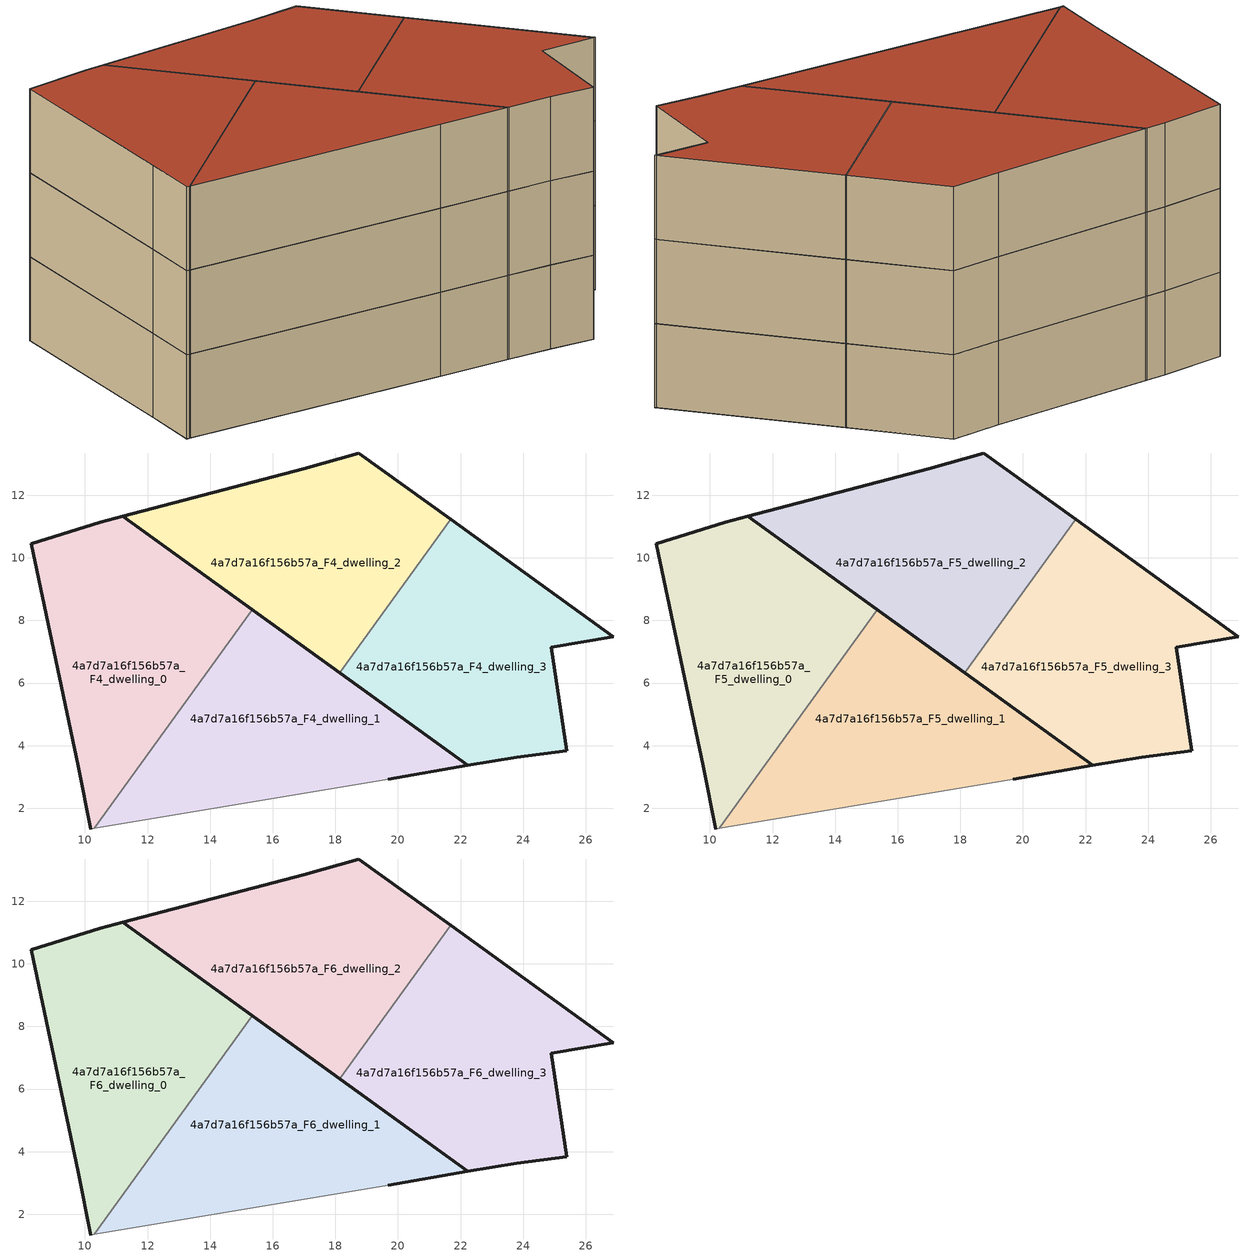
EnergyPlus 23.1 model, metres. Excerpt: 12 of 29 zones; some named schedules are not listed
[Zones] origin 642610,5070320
4a7d7a16f156b57a_F4_dwelling_0
 floor to 4a7d7a16f156b57a_F3_dwelling_0 (EU_floor_Construction): 10.3,1.36 15.34,8.34 11.21,11.33 10.48,11.14 8.28,10.44 9.78,3.34 10.18,1.34 z12
 wall outside (EU_wall_Construction): 10.18,1.34 9.78,3.34 8.28,10.44 10.48,11.14 11.21,11.33 15.34,8.34 z12:15
 wall adiabatic (EU_wall_Construction): 10.3,1.36 10.18,1.34 z12:15
 wall to 4a7d7a16f156b57a_F4_dwelling_1 (EU_wall_Construction): 15.34,8.34 10.3,1.36 z12:15
4a7d7a16f156b57a_F4_dwelling_1
 floor to 4a7d7a16f156b57a_F3_dwelling_1 (EU_floor_Construction): 22.24,3.37 15.34,8.34 10.3,1.36 19.69,2.93 z12
 wall outside (EU_wall_Construction): 15.34,8.34 22.24,3.37 19.69,2.93 z12:15
 wall adiabatic (EU_wall_Construction): 19.69,2.93 10.3,1.36 z12:15
4a7d7a16f156b57a_F4_dwelling_2
 floor to 4a7d7a16f156b57a_F3_dwelling_2 (EU_floor_Construction): 18.14,6.33 21.68,11.23 18.75,13.35 16.99,12.84 11.21,11.33 z12
 wall outside (EU_wall_Construction): 18.14,6.33 11.21,11.33 16.99,12.84 18.75,13.35 21.68,11.23 z12:15
 wall to 4a7d7a16f156b57a_F4_dwelling_3 (EU_wall_Construction): 21.68,11.23 18.14,6.33 z12:15
4a7d7a16f156b57a_F4_dwelling_3
 floor to 4a7d7a16f156b57a_F3_dwelling_3 (EU_floor_Construction): 25.39,3.83 24.89,7.14 26.88,7.48 21.68,11.23 18.14,6.33 22.24,3.37 23.79,3.63 z12
 wall outside (EU_wall_Construction): 21.68,11.23 26.88,7.48 24.89,7.14 25.39,3.83 23.79,3.63 22.24,3.37 18.14,6.33 z12:15
4a7d7a16f156b57a_F5_dwelling_0
 floor to 4a7d7a16f156b57a_F4_dwelling_0 (EU_floor_Construction): 10.3,1.36 15.34,8.34 11.21,11.33 10.48,11.14 8.28,10.44 9.78,3.34 10.18,1.34 z15
 wall outside (EU_wall_Construction): 10.18,1.34 9.78,3.34 8.28,10.44 10.48,11.14 11.21,11.33 15.34,8.34 z15:18
 wall adiabatic (EU_wall_Construction): 10.3,1.36 10.18,1.34 z15:18
 wall to 4a7d7a16f156b57a_F5_dwelling_1 (EU_wall_Construction): 15.34,8.34 10.3,1.36 z15:18
4a7d7a16f156b57a_F5_dwelling_1
 floor to 4a7d7a16f156b57a_F4_dwelling_1 (EU_floor_Construction): 22.24,3.37 15.34,8.34 10.3,1.36 19.69,2.93 z15
 wall outside (EU_wall_Construction): 15.34,8.34 22.24,3.37 19.69,2.93 z15:18
 wall adiabatic (EU_wall_Construction): 19.69,2.93 10.3,1.36 z15:18
4a7d7a16f156b57a_F5_dwelling_2
 floor to 4a7d7a16f156b57a_F4_dwelling_2 (EU_floor_Construction): 18.14,6.33 21.68,11.23 18.75,13.35 16.99,12.84 11.21,11.33 z15
 wall outside (EU_wall_Construction): 18.14,6.33 11.21,11.33 16.99,12.84 18.75,13.35 21.68,11.23 z15:18
 wall to 4a7d7a16f156b57a_F5_dwelling_3 (EU_wall_Construction): 21.68,11.23 18.14,6.33 z15:18
4a7d7a16f156b57a_F5_dwelling_3
 floor to 4a7d7a16f156b57a_F4_dwelling_3 (EU_floor_Construction): 25.39,3.83 24.89,7.14 26.88,7.48 21.68,11.23 18.14,6.33 22.24,3.37 23.79,3.63 z15
 wall outside (EU_wall_Construction): 21.68,11.23 26.88,7.48 24.89,7.14 25.39,3.83 23.79,3.63 22.24,3.37 18.14,6.33 z15:18
4a7d7a16f156b57a_F6_dwelling_0
 floor to 4a7d7a16f156b57a_F5_dwelling_0 (EU_floor_Construction): 10.3,1.36 15.34,8.34 11.21,11.33 10.48,11.14 8.28,10.44 9.78,3.34 10.18,1.34 z18
 wall outside (EU_wall_Construction): 10.18,1.34 9.78,3.34 8.28,10.44 10.48,11.14 11.21,11.33 15.34,8.34 z18:21
 wall adiabatic (EU_wall_Construction): 10.3,1.36 10.18,1.34 z18:21
 wall to 4a7d7a16f156b57a_F6_dwelling_1 (EU_wall_Construction): 15.34,8.34 10.3,1.36 z18:21
 roof outside (EU_roof_Construction): 15.34,8.34 10.3,1.36 10.18,1.34 9.78,3.34 8.28,10.44 10.48,11.14 11.21,11.33 z21
4a7d7a16f156b57a_F6_dwelling_1
 floor to 4a7d7a16f156b57a_F5_dwelling_1 (EU_floor_Construction): 22.24,3.37 15.34,8.34 10.3,1.36 19.69,2.93 z18
 wall outside (EU_wall_Construction): 15.34,8.34 22.24,3.37 19.69,2.93 z18:21
 wall adiabatic (EU_wall_Construction): 19.69,2.93 10.3,1.36 z18:21
 roof outside (EU_roof_Construction): 22.24,3.37 19.69,2.93 10.3,1.36 15.34,8.34 z21
4a7d7a16f156b57a_F6_dwelling_2
 floor to 4a7d7a16f156b57a_F5_dwelling_2 (EU_floor_Construction): 18.14,6.33 21.68,11.23 18.75,13.35 16.99,12.84 11.21,11.33 z18
 wall outside (EU_wall_Construction): 18.14,6.33 11.21,11.33 16.99,12.84 18.75,13.35 21.68,11.23 z18:21
 wall to 4a7d7a16f156b57a_F6_dwelling_3 (EU_wall_Construction): 21.68,11.23 18.14,6.33 z18:21
 roof outside (EU_roof_Construction): 21.68,11.23 18.14,6.33 11.21,11.33 16.99,12.84 18.75,13.35 z21
4a7d7a16f156b57a_F6_dwelling_3
 floor to 4a7d7a16f156b57a_F5_dwelling_3 (EU_floor_Construction): 25.39,3.83 24.89,7.14 26.88,7.48 21.68,11.23 18.14,6.33 22.24,3.37 23.79,3.63 z18
 wall outside (EU_wall_Construction): 21.68,11.23 26.88,7.48 24.89,7.14 25.39,3.83 23.79,3.63 22.24,3.37 18.14,6.33 z18:21
 roof outside (EU_roof_Construction): 26.88,7.48 24.89,7.14 25.39,3.83 23.79,3.63 22.24,3.37 18.14,6.33 21.68,11.23 z21
[Building]
EU S2 Campaign: North Axis=0; Terrain=City; Solar Distribution=FullExterior
[Site:Location]
Lyon-Bron: Latitude=45.75; Longitude=5; Time Zone=1; Elevation=198
[SizingPeriod:WeatherFileDays]
AnnualSizingPeriod: Begin Month=1; Begin Day of Month=1; End Month=12; End Day of Month=31; Day of Week for Start Day=Monday; Use Weather File Daylight Saving Period=No; Use Weather File Rain and Snow Indicators=No
[MATERIAL]
EU_InternalMass_Material: Roughness=MediumRough; Thickness=0.1; Conductivity=1; Density=1800; Specific Heat=900; Thermal Absorptance=0.9; Solar Absorptance=0.7; Visible Absorptance=0.7
[MATERIAL:NOMASS] Roughness=MediumRough; Thermal Absorptance=0.9; Solar Absorptance=0.7; Visible Absorptance=0.7
Name | Thermal Resistance
EU_wall_NoMass | 0.776494
EU_roof_NoMass | 0.486893
EU_floor_NoMass | 0.421597
[CONSTRUCTION]
EU_wall_Construction: EU_wall_NoMass
EU_roof_Construction: EU_roof_NoMass
EU_floor_Construction: EU_floor_NoMass
EU_InternalMass_Construction: EU_InternalMass_Material
[ZONE] Type=1; Multiplier=1; Ceiling Height=autocalculate; Floor Area=autocalculate; Part of Total Floor Area=Yes
Name | Volume
4a7d7a16f156b57a_F4_dwelling_0; 4a7d7a16f156b57a_F5_dwelling_0; 4a7d7a16f156b57a_F6_dwelling_0 | 110.041
4a7d7a16f156b57a_F4_dwelling_1; 4a7d7a16f156b57a_F5_dwelling_1; 4a7d7a16f156b57a_F6_dwelling_1 | 110.016
4a7d7a16f156b57a_F4_dwelling_2; 4a7d7a16f156b57a_F5_dwelling_2; 4a7d7a16f156b57a_F6_dwelling_2 | 110.002
4a7d7a16f156b57a_F4_dwelling_3; 4a7d7a16f156b57a_F5_dwelling_3; 4a7d7a16f156b57a_F6_dwelling_3 | 110.027
[INTERNALMASS] Construction=EU_InternalMass_Construction
Name | Zone or ZoneList | Surface Area
4a7d7a16f156b57a_F4_dwelling_0_EU_InternalMass | 4a7d7a16f156b57a_F4_dwelling_0 | 45.8482
4a7d7a16f156b57a_F4_dwelling_1_EU_InternalMass | 4a7d7a16f156b57a_F4_dwelling_1 | 45.8452
4a7d7a16f156b57a_F4_dwelling_2_EU_InternalMass | 4a7d7a16f156b57a_F4_dwelling_2 | 45.8415
4a7d7a16f156b57a_F4_dwelling_3_EU_InternalMass | 4a7d7a16f156b57a_F4_dwelling_3 | 45.8462
4a7d7a16f156b57a_F5_dwelling_0_EU_InternalMass | 4a7d7a16f156b57a_F5_dwelling_0 | 45.8482
4a7d7a16f156b57a_F5_dwelling_1_EU_InternalMass | 4a7d7a16f156b57a_F5_dwelling_1 | 45.8452
4a7d7a16f156b57a_F5_dwelling_2_EU_InternalMass | 4a7d7a16f156b57a_F5_dwelling_2 | 45.8415
4a7d7a16f156b57a_F5_dwelling_3_EU_InternalMass | 4a7d7a16f156b57a_F5_dwelling_3 | 45.8462
4a7d7a16f156b57a_F6_dwelling_0_EU_InternalMass | 4a7d7a16f156b57a_F6_dwelling_0 | 45.8482
4a7d7a16f156b57a_F6_dwelling_1_EU_InternalMass | 4a7d7a16f156b57a_F6_dwelling_1 | 45.8452
4a7d7a16f156b57a_F6_dwelling_2_EU_InternalMass | 4a7d7a16f156b57a_F6_dwelling_2 | 45.8415
4a7d7a16f156b57a_F6_dwelling_3_EU_InternalMass | 4a7d7a16f156b57a_F6_dwelling_3 | 45.8462
[OTHEREQUIPMENT] Fuel Type=Electricity; Design Level Calculation Method=Watts/Area; Power per Zone Floor Area=1; Fraction Latent=0; Fraction Radiant=0; Fraction Lost=0; Carbon Dioxide Generation Rate=0; EndUse Subcategory=EU_Step8_InternalGains
Name | Zone or ZoneList or Space or SpaceList | Schedule
EU_Step8_InternalGain_4a7d7a16f156b57a_F4_dwelling_0_f000 | 4a7d7a16f156b57a_F4_dwelling_0 | EU_Step8_GainSchedule_4a7d7a16f156b57a_F4_dwelling_0_f000
EU_Step8_InternalGain_4a7d7a16f156b57a_F4_dwelling_1_f000 | 4a7d7a16f156b57a_F4_dwelling_1 | EU_Step8_GainSchedule_4a7d7a16f156b57a_F4_dwelling_1_f000
EU_Step8_InternalGain_4a7d7a16f156b57a_F4_dwelling_2_f000 | 4a7d7a16f156b57a_F4_dwelling_2 | EU_Step8_GainSchedule_4a7d7a16f156b57a_F4_dwelling_2_f000
EU_Step8_InternalGain_4a7d7a16f156b57a_F4_dwelling_3_f000 | 4a7d7a16f156b57a_F4_dwelling_3 | EU_Step8_GainSchedule_4a7d7a16f156b57a_F4_dwelling_3_f000
EU_Step8_InternalGain_4a7d7a16f156b57a_F5_dwelling_0_f000 | 4a7d7a16f156b57a_F5_dwelling_0 | EU_Step8_GainSchedule_4a7d7a16f156b57a_F5_dwelling_0_f000
EU_Step8_InternalGain_4a7d7a16f156b57a_F5_dwelling_1_f000 | 4a7d7a16f156b57a_F5_dwelling_1 | EU_Step8_GainSchedule_4a7d7a16f156b57a_F5_dwelling_1_f000
EU_Step8_InternalGain_4a7d7a16f156b57a_F5_dwelling_2_f000 | 4a7d7a16f156b57a_F5_dwelling_2 | EU_Step8_GainSchedule_4a7d7a16f156b57a_F5_dwelling_2_f000
EU_Step8_InternalGain_4a7d7a16f156b57a_F5_dwelling_3_f000 | 4a7d7a16f156b57a_F5_dwelling_3 | EU_Step8_GainSchedule_4a7d7a16f156b57a_F5_dwelling_3_f000
EU_Step8_InternalGain_4a7d7a16f156b57a_F6_dwelling_0_f000 | 4a7d7a16f156b57a_F6_dwelling_0 | EU_Step8_GainSchedule_4a7d7a16f156b57a_F6_dwelling_0_f000
EU_Step8_InternalGain_4a7d7a16f156b57a_F6_dwelling_1_f000 | 4a7d7a16f156b57a_F6_dwelling_1 | EU_Step8_GainSchedule_4a7d7a16f156b57a_F6_dwelling_1_f000
EU_Step8_InternalGain_4a7d7a16f156b57a_F6_dwelling_2_f000 | 4a7d7a16f156b57a_F6_dwelling_2 | EU_Step8_GainSchedule_4a7d7a16f156b57a_F6_dwelling_2_f000
EU_Step8_InternalGain_4a7d7a16f156b57a_F6_dwelling_3_f000 | 4a7d7a16f156b57a_F6_dwelling_3 | EU_Step8_GainSchedule_4a7d7a16f156b57a_F6_dwelling_3_f000
[ZONEVENTILATION:DESIGNFLOWRATE] Schedule=EU_AlwaysOn; Design Flow Rate Calculation Method=AirChanges/Hour; Air Changes per Hour=0.693814; Ventilation Type=Natural; Fan Pressure Rise=0; Fan Total Efficiency=1; Constant Term Coefficient=1; Temperature Term Coefficient=0; Velocity Term Coefficient=0; Velocity Squared Term Coefficient=0; Minimum Indoor Temperature=-100; Maximum Indoor Temperature=100; Delta Temperature=-100; Minimum Outdoor Temperature=-100; Maximum Outdoor Temperature=100; Maximum Wind Speed=40
Name | Zone or ZoneList or Space or SpaceList
EU_ConstantAir_4a7d7a16f156b57a_F4_dwelling_0 | 4a7d7a16f156b57a_F4_dwelling_0
EU_ConstantAir_4a7d7a16f156b57a_F4_dwelling_1 | 4a7d7a16f156b57a_F4_dwelling_1
EU_ConstantAir_4a7d7a16f156b57a_F4_dwelling_2 | 4a7d7a16f156b57a_F4_dwelling_2
EU_ConstantAir_4a7d7a16f156b57a_F4_dwelling_3 | 4a7d7a16f156b57a_F4_dwelling_3
EU_ConstantAir_4a7d7a16f156b57a_F5_dwelling_0 | 4a7d7a16f156b57a_F5_dwelling_0
EU_ConstantAir_4a7d7a16f156b57a_F5_dwelling_1 | 4a7d7a16f156b57a_F5_dwelling_1
EU_ConstantAir_4a7d7a16f156b57a_F5_dwelling_2 | 4a7d7a16f156b57a_F5_dwelling_2
EU_ConstantAir_4a7d7a16f156b57a_F5_dwelling_3 | 4a7d7a16f156b57a_F5_dwelling_3
EU_ConstantAir_4a7d7a16f156b57a_F6_dwelling_0 | 4a7d7a16f156b57a_F6_dwelling_0
EU_ConstantAir_4a7d7a16f156b57a_F6_dwelling_1 | 4a7d7a16f156b57a_F6_dwelling_1
EU_ConstantAir_4a7d7a16f156b57a_F6_dwelling_2 | 4a7d7a16f156b57a_F6_dwelling_2
EU_ConstantAir_4a7d7a16f156b57a_F6_dwelling_3 | 4a7d7a16f156b57a_F6_dwelling_3
[HVACTEMPLATE:THERMOSTAT] Constant Heating Setpoint=20; Constant Cooling Setpoint=50
EU_HeatOnly_4a7d7a16f156b57a_F2_dwelling_2; EU_HeatOnly_4a7d7a16f156b57a_F2_dwelling_3; EU_HeatOnly_4a7d7a16f156b57a_F3_dwelling_0; EU_HeatOnly_4a7d7a16f156b57a_F3_dwelling_1; EU_HeatOnly_4a7d7a16f156b57a_F3_dwelling_2; EU_HeatOnly_4a7d7a16f156b57a_F3_dwelling_3; EU_HeatOnly_4a7d7a16f156b57a_F4_dwelling_0; EU_HeatOnly_4a7d7a16f156b57a_F4_dwelling_1; EU_HeatOnly_4a7d7a16f156b57a_F4_dwelling_2; EU_HeatOnly_4a7d7a16f156b57a_F4_dwelling_3; EU_HeatOnly_4a7d7a16f156b57a_F5_dwelling_0; EU_HeatOnly_4a7d7a16f156b57a_F5_dwelling_1; EU_HeatOnly_4a7d7a16f156b57a_F5_dwelling_2; EU_HeatOnly_4a7d7a16f156b57a_F5_dwelling_3; EU_HeatOnly_4a7d7a16f156b57a_F6_dwelling_0; EU_HeatOnly_4a7d7a16f156b57a_F6_dwelling_1; EU_HeatOnly_4a7d7a16f156b57a_F6_dwelling_2; EU_HeatOnly_4a7d7a16f156b57a_F6_dwelling_3
[HVACTEMPLATE:ZONE:IDEALLOADSAIRSYSTEM] System Availability Schedule=EU_AlwaysOn; Maximum Heating Supply Air Temperature=50; Minimum Cooling Supply Air Temperature=13; Maximum Heating Supply Air Humidity Ratio=0.0156; Minimum Cooling Supply Air Humidity Ratio=0.0077; Heating Limit=NoLimit; Cooling Limit=NoLimit; Heating Availability Schedule=EU_AlwaysOn; Cooling Availability Schedule=EU_CoolingOff; Dehumidification Control Type=ConstantSensibleHeatRatio; Cooling Sensible Heat Ratio=0.7; Dehumidification Setpoint=60; Humidification Control Type=None; Humidification Setpoint=30; Outdoor Air Method=None; Outdoor Air Flow Rate per Person=0.00944; Outdoor Air Flow Rate per Zone Floor Area=0; Outdoor Air Flow Rate per Zone=0; Demand Controlled Ventilation Type=None; Outdoor Air Economizer Type=NoEconomizer; Heat Recovery Type=None; Sensible Heat Recovery Effectiveness=0.7; Latent Heat Recovery Effectiveness=0.65
Name | Template Thermostat
4a7d7a16f156b57a_F4_dwelling_0 | EU_HeatOnly_4a7d7a16f156b57a_F4_dwelling_0
4a7d7a16f156b57a_F4_dwelling_1 | EU_HeatOnly_4a7d7a16f156b57a_F4_dwelling_1
4a7d7a16f156b57a_F4_dwelling_2 | EU_HeatOnly_4a7d7a16f156b57a_F4_dwelling_2
4a7d7a16f156b57a_F4_dwelling_3 | EU_HeatOnly_4a7d7a16f156b57a_F4_dwelling_3
4a7d7a16f156b57a_F5_dwelling_0 | EU_HeatOnly_4a7d7a16f156b57a_F5_dwelling_0
4a7d7a16f156b57a_F5_dwelling_1 | EU_HeatOnly_4a7d7a16f156b57a_F5_dwelling_1
4a7d7a16f156b57a_F5_dwelling_2 | EU_HeatOnly_4a7d7a16f156b57a_F5_dwelling_2
4a7d7a16f156b57a_F5_dwelling_3 | EU_HeatOnly_4a7d7a16f156b57a_F5_dwelling_3
4a7d7a16f156b57a_F6_dwelling_0 | EU_HeatOnly_4a7d7a16f156b57a_F6_dwelling_0
4a7d7a16f156b57a_F6_dwelling_1 | EU_HeatOnly_4a7d7a16f156b57a_F6_dwelling_1
4a7d7a16f156b57a_F6_dwelling_2 | EU_HeatOnly_4a7d7a16f156b57a_F6_dwelling_2
4a7d7a16f156b57a_F6_dwelling_3 | EU_HeatOnly_4a7d7a16f156b57a_F6_dwelling_3
[SIZING:ZONE] Zone Cooling Design Supply Air Temperature Input Method=SupplyAirTemperature; Zone Cooling Design Supply Air Temperature=13; Zone Heating Design Supply Air Temperature Input Method=SupplyAirTemperature; Zone Heating Design Supply Air Temperature=50; Zone Cooling Design Supply Air Humidity Ratio=0.008; Zone Heating Design Supply Air Humidity Ratio=0.008; Cooling Design Air Flow Method=DesignDay; Cooling Design Air Flow Rate=0; Cooling Minimum Air Flow per Zone Floor Area=0.000762; Cooling Minimum Air Flow=0; Cooling Minimum Air Flow Fraction=0.2; Heating Design Air Flow Method=DesignDay; Heating Design Air Flow Rate=0; Heating Maximum Air Flow per Zone Floor Area=0.002032; Heating Maximum Air Flow=0.141576; Heating Maximum Air Flow Fraction=0.3; Account for Dedicated Outdoor Air System=No; Dedicated Outdoor Air System Control Strategy=NeutralSupplyAir; Dedicated Outdoor Air Low Setpoint Temperature for Design=autosize; Dedicated Outdoor Air High Setpoint Temperature for Design=autosize; Zone Load Sizing Method=Sensible Load Only No Latent Load; Zone Latent Cooling Design Supply Air Humidity Ratio Input Method=HumidityRatioDifference; Zone Cooling Design Supply Air Humidity Ratio Difference=0.005; Zone Latent Heating Design Supply Air Humidity Ratio Input Method=HumidityRatioDifference; Zone Humidification Design Supply Air Humidity Ratio Difference=0.005
4a7d7a16f156b57a_F4_dwelling_0; 4a7d7a16f156b57a_F4_dwelling_1; 4a7d7a16f156b57a_F4_dwelling_2; 4a7d7a16f156b57a_F4_dwelling_3; 4a7d7a16f156b57a_F5_dwelling_0; 4a7d7a16f156b57a_F5_dwelling_1; 4a7d7a16f156b57a_F5_dwelling_2; 4a7d7a16f156b57a_F5_dwelling_3; 4a7d7a16f156b57a_F6_dwelling_0; 4a7d7a16f156b57a_F6_dwelling_1; 4a7d7a16f156b57a_F6_dwelling_2; 4a7d7a16f156b57a_F6_dwelling_3
[SCHEDULE:FILE] Column Number=1; Rows to Skip at Top=0; Number of Hours of Data=8760; Column Separator=Comma; Interpolate to Timestep=No; Minutes per Item=60; Adjust Schedule for Daylight Savings=Yes
Name | File
EU_Step8_GainSchedule_4a7d7a16f156b57a_F4_dwelling_0_f000 | ../../schedules/4a7d7a16f156b57a/4a7d7a16f156b57a_F4_dwelling_0_f000_gain.csv
EU_Step8_GainSchedule_4a7d7a16f156b57a_F4_dwelling_1_f000 | ../../schedules/4a7d7a16f156b57a/4a7d7a16f156b57a_F4_dwelling_1_f000_gain.csv
EU_Step8_GainSchedule_4a7d7a16f156b57a_F4_dwelling_2_f000 | ../../schedules/4a7d7a16f156b57a/4a7d7a16f156b57a_F4_dwelling_2_f000_gain.csv
EU_Step8_GainSchedule_4a7d7a16f156b57a_F4_dwelling_3_f000 | ../../schedules/4a7d7a16f156b57a/4a7d7a16f156b57a_F4_dwelling_3_f000_gain.csv
EU_Step8_GainSchedule_4a7d7a16f156b57a_F5_dwelling_0_f000 | ../../schedules/4a7d7a16f156b57a/4a7d7a16f156b57a_F5_dwelling_0_f000_gain.csv
EU_Step8_GainSchedule_4a7d7a16f156b57a_F5_dwelling_1_f000 | ../../schedules/4a7d7a16f156b57a/4a7d7a16f156b57a_F5_dwelling_1_f000_gain.csv
EU_Step8_GainSchedule_4a7d7a16f156b57a_F5_dwelling_2_f000 | ../../schedules/4a7d7a16f156b57a/4a7d7a16f156b57a_F5_dwelling_2_f000_gain.csv
EU_Step8_GainSchedule_4a7d7a16f156b57a_F5_dwelling_3_f000 | ../../schedules/4a7d7a16f156b57a/4a7d7a16f156b57a_F5_dwelling_3_f000_gain.csv
